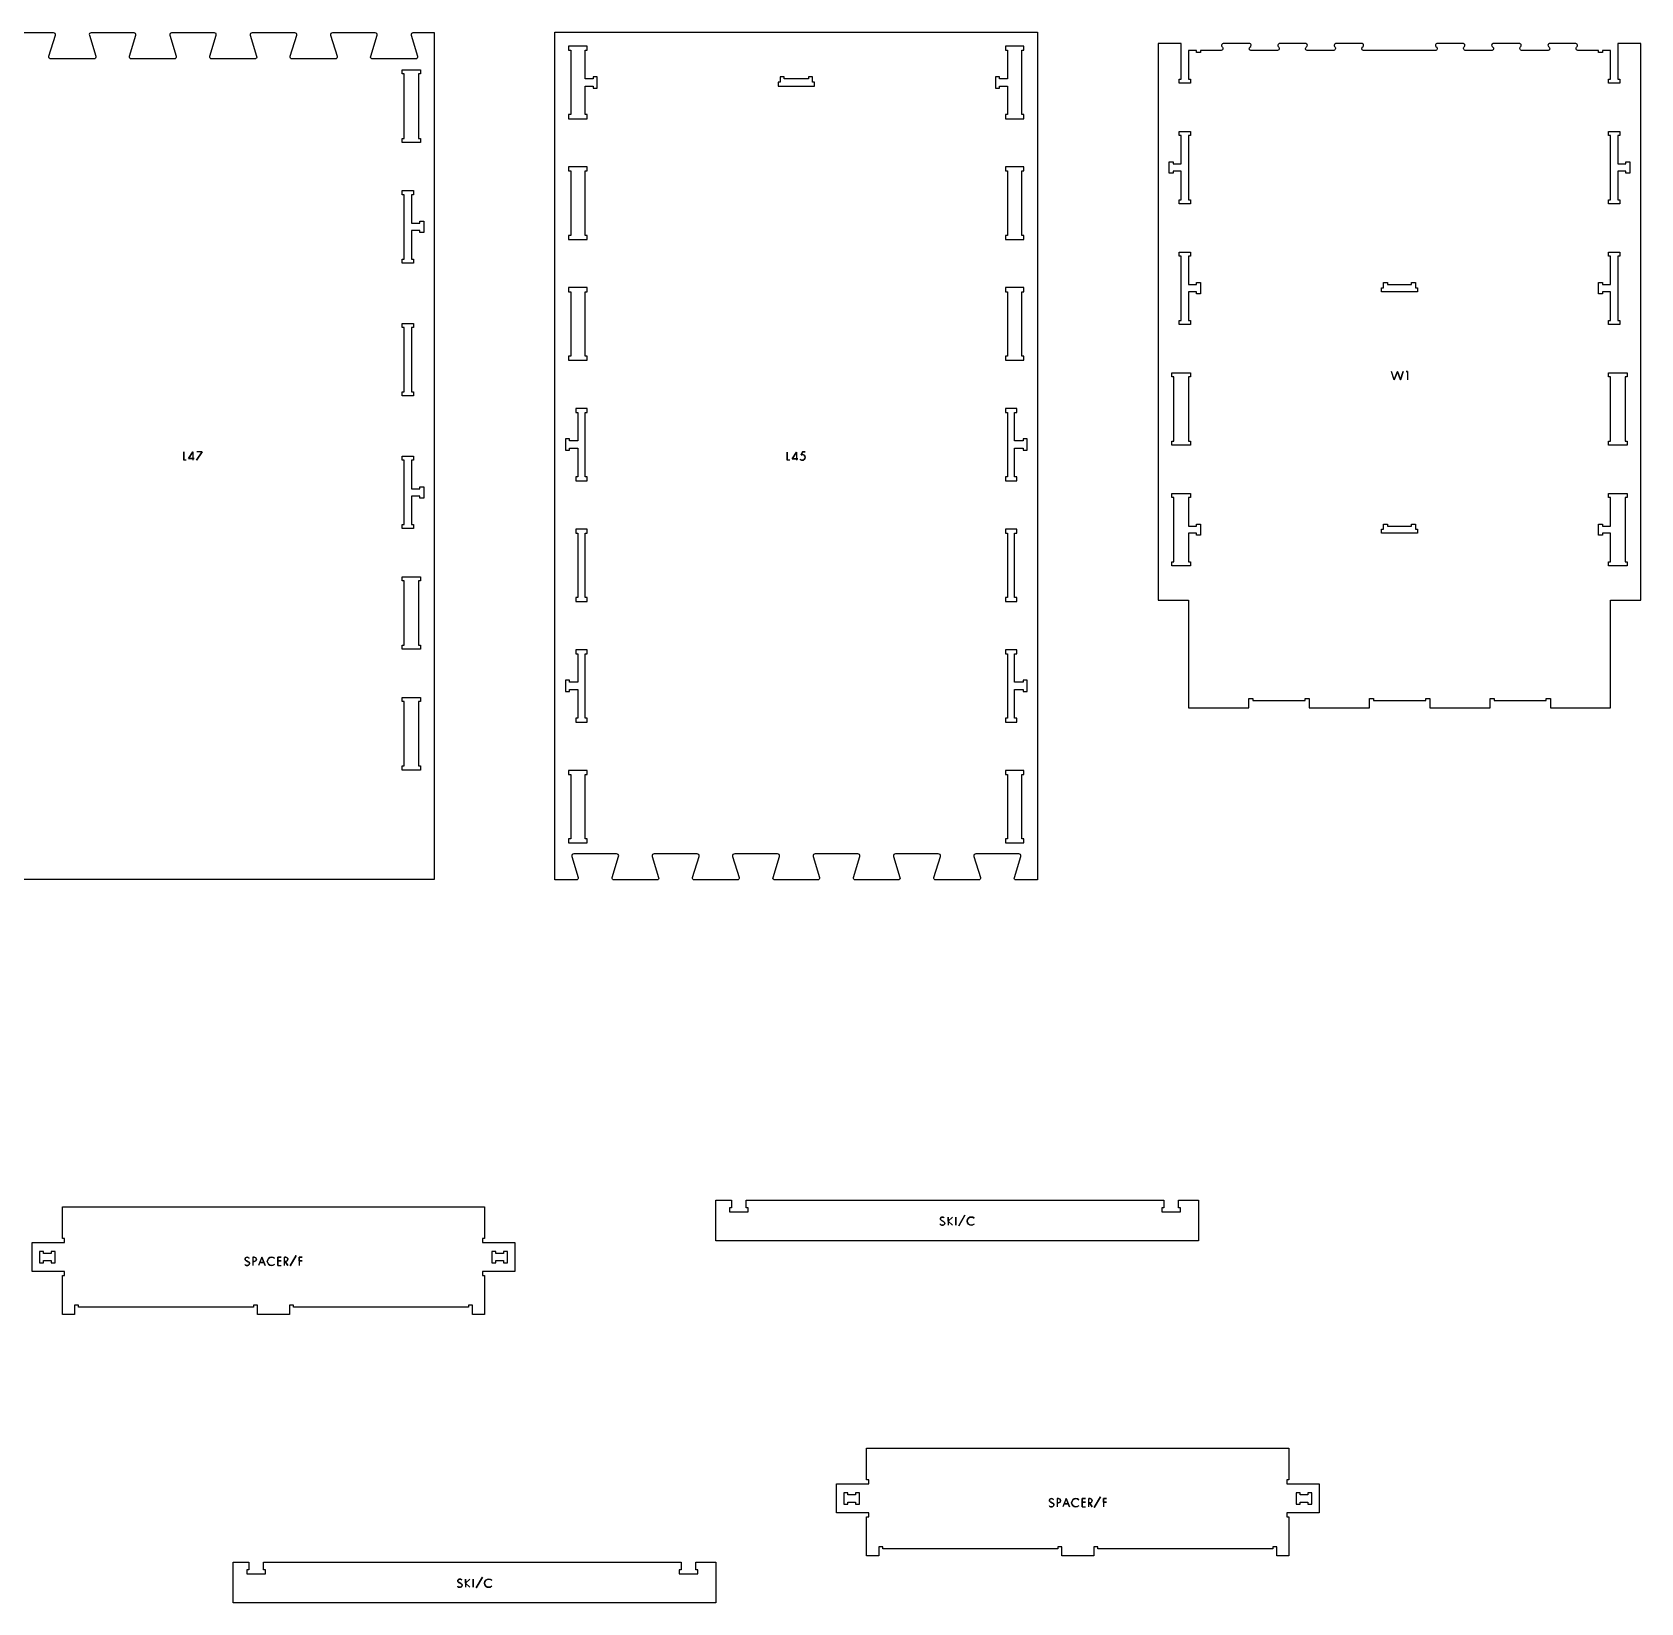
# Model space of a CAD drawing. Extents: x -6325 to 14275, y -6125 to 2946.
# Drawn here: x 4100 to 8100, y -5450 to -1546 of the extents above; entities that cross this region are included whole.
import ezdxf

# ---------------------------------------------------------------- set-up
doc = ezdxf.new("R2010")
doc.units = 0
for name, color, linetype in [('CUTS', 7, 'CONTINUOUS'), ('OUTLINES', 7, 'CONTINUOUS'), ('TAGS', 7, 'CONTINUOUS')]:
    doc.layers.add(name, color=color, linetype=linetype)

msp = doc.modelspace()

# ---------------------------------------------------------------- linework, layer by layer
at = {"layer": 'CUTS', "color": 4}
for points in [[(5495, -1657.4), (5495, -1662.4), (5475, -1662.4), (5475, -1591.4), (5480, -1591.4), (5480, -1581.4), (5434, -1581.4), (5434, -1591.4), (5439, -1591.4), (5439, -1751.4), (5434, -1751.4), (5434, -1761.4), (5480, -1761.4), (5480, -1751.4), (5475, -1751.4), (5475, -1680.4), (5495, -1680.4), (5495, -1685.4), (5505, -1685.4), (5505, -1657.4)], [(6566, -1761.4), (6566, -1751.4), (6561, -1751.4), (6561, -1591.4), (6566, -1591.4), (6566, -1581.4), (6520, -1581.4), (6520, -1591.4), (6525, -1591.4), (6525, -1662.4), (6505, -1662.4), (6505, -1657.4), (6495, -1657.4), (6495, -1685.4), (6505, -1685.4), (6505, -1680.4), (6525, -1680.4), (6525, -1751.4), (6520, -1751.4), (6520, -1761.4)], [(5061, -1810.3), (5066, -1810.3), (5066, -1820.3), (5020, -1820.3), (5020, -1810.3), (5025, -1810.3), (5025, -1650.3), (5020, -1650.3), (5020, -1640.3), (5066, -1640.3), (5066, -1650.3), (5061, -1650.3)], [(6040, -1657.4), (6030, -1657.4), (6030, -1662.4), (5970, -1662.4), (5970, -1657.4), (5960, -1657.4), (5960, -1670.4), (5955, -1670.4), (5955, -1680.4), (6045, -1680.4), (6045, -1670.4), (6040, -1670.4)], [(6957, -1962.9), (6957, -1891.9), (6937, -1891.9), (6937, -1896.9), (6927, -1896.9), (6927, -1868.9), (6937, -1868.9), (6937, -1873.9), (6957, -1873.9), (6957, -1802.9), (6952, -1802.9), (6952, -1792.9), (6980, -1792.9), (6980, -1802.9), (6975, -1802.9), (6975, -1962.9), (6980, -1962.9), (6980, -1972.9), (6952, -1972.9), (6952, -1962.9)], [(8025, -1962.9), (8025, -1802.9), (8020, -1802.9), (8020, -1792.9), (8048, -1792.9), (8048, -1802.9), (8043, -1802.9), (8043, -1873.9), (8063, -1873.9), (8063, -1868.9), (8073, -1868.9), (8073, -1896.9), (8063, -1896.9), (8063, -1891.9), (8043, -1891.9), (8043, -1962.9), (8048, -1962.9), (8048, -1972.9), (8020, -1972.9), (8020, -1962.9)], [(5439, -1891.4), (5439, -2051.4), (5434, -2051.4), (5434, -2061.4), (5480, -2061.4), (5480, -2051.4), (5475, -2051.4), (5475, -1891.4), (5480, -1891.4), (5480, -1881.4), (5434, -1881.4), (5434, -1891.4)], [(6525, -1891.4), (6525, -2051.4), (6520, -2051.4), (6520, -2061.4), (6566, -2061.4), (6566, -2051.4), (6561, -2051.4), (6561, -1891.4), (6566, -1891.4), (6566, -1881.4), (6520, -1881.4), (6520, -1891.4)], [(5020, -2110.3), (5025, -2110.3), (5025, -1950.3), (5020, -1950.3), (5020, -1940.3), (5048, -1940.3), (5048, -1950.3), (5043, -1950.3), (5043, -2021.3), (5064, -2021.3), (5064, -2016.3), (5074, -2016.3), (5074, -2044.3), (5064, -2044.3), (5064, -2039.3), (5043, -2039.3), (5043, -2110.3), (5048, -2110.3), (5048, -2120.3), (5020, -2120.3)], [(6975, -2102.9), (6975, -2173.9), (6995, -2173.9), (6995, -2168.9), (7005, -2168.9), (7005, -2196.9), (6995, -2196.9), (6995, -2191.9), (6975, -2191.9), (6975, -2262.9), (6980, -2262.9), (6980, -2272.9), (6952, -2272.9), (6952, -2262.9), (6957, -2262.9), (6957, -2102.9), (6952, -2102.9), (6952, -2092.9), (6980, -2092.9), (6980, -2102.9)], [(8048, -2262.9), (8048, -2272.9), (8020, -2272.9), (8020, -2262.9), (8025, -2262.9), (8025, -2191.9), (8005, -2191.9), (8005, -2196.9), (7995, -2196.9), (7995, -2168.9), (8005, -2168.9), (8005, -2173.9), (8025, -2173.9), (8025, -2102.9), (8020, -2102.9), (8020, -2092.9), (8048, -2092.9), (8048, -2102.9), (8043, -2102.9), (8043, -2262.9)], [(5480, -2351.4), (5475, -2351.4), (5475, -2191.4), (5480, -2191.4), (5480, -2181.4), (5434, -2181.4), (5434, -2191.4), (5439, -2191.4), (5439, -2351.4), (5434, -2351.4), (5434, -2361.4), (5480, -2361.4)], [(6561, -2191.4), (6566, -2191.4), (6566, -2181.4), (6520, -2181.4), (6520, -2191.4), (6525, -2191.4), (6525, -2351.4), (6520, -2351.4), (6520, -2361.4), (6566, -2361.4), (6566, -2351.4), (6561, -2351.4)], [(7545, -2181.9), (7545, -2191.9), (7455, -2191.9), (7455, -2181.9), (7460, -2181.9), (7460, -2168.9), (7470, -2168.9), (7470, -2173.9), (7530, -2173.9), (7530, -2168.9), (7540, -2168.9), (7540, -2181.9)], [(5043, -2440.3), (5048, -2440.3), (5048, -2450.4), (5020, -2450.4), (5020, -2440.3), (5025, -2440.3), (5025, -2280.3), (5020, -2280.3), (5020, -2270.4), (5048, -2270.4), (5048, -2280.3), (5043, -2280.3)], [(6975, -2402.9), (6975, -2562.9), (6980, -2562.9), (6980, -2572.9), (6934, -2572.9), (6934, -2562.9), (6939, -2562.9), (6939, -2402.9), (6934, -2402.9), (6934, -2392.9), (6980, -2392.9), (6980, -2402.9)], [(8061, -2562.9), (8066, -2562.9), (8066, -2572.9), (8020, -2572.9), (8020, -2562.9), (8025, -2562.9), (8025, -2402.9), (8020, -2402.9), (8020, -2392.9), (8066, -2392.9), (8066, -2402.9), (8061, -2402.9)], [(5457, -2562.4), (5436, -2562.4), (5436, -2557.4), (5426, -2557.4), (5426, -2585.4), (5436, -2585.4), (5436, -2580.4), (5457, -2580.4), (5457, -2651.4), (5452, -2651.4), (5452, -2661.4), (5480, -2661.4), (5480, -2651.4), (5475, -2651.4), (5475, -2491.4), (5480, -2491.4), (5480, -2481.4), (5452, -2481.4), (5452, -2491.4), (5457, -2491.4)], [(6548, -2661.4), (6548, -2651.4), (6543, -2651.4), (6543, -2580.4), (6564, -2580.4), (6564, -2585.4), (6574, -2585.4), (6574, -2557.4), (6564, -2557.4), (6564, -2562.4), (6543, -2562.4), (6543, -2491.4), (6548, -2491.4), (6548, -2481.4), (6520, -2481.4), (6520, -2491.4), (6525, -2491.4), (6525, -2651.4), (6520, -2651.4), (6520, -2661.4)], [(5043, -2770.4), (5048, -2770.4), (5048, -2780.4), (5020, -2780.4), (5020, -2770.4), (5025, -2770.4), (5025, -2610.4), (5020, -2610.4), (5020, -2600.4), (5048, -2600.4), (5048, -2610.4), (5043, -2610.4), (5043, -2681.4), (5064, -2681.4), (5064, -2676.4), (5074, -2676.4), (5074, -2704.4), (5064, -2704.4), (5064, -2699.4), (5043, -2699.4)], [(6975, -2702.9), (6975, -2773.9), (6995, -2773.9), (6995, -2768.9), (7005, -2768.9), (7005, -2796.9), (6995, -2796.9), (6995, -2791.9), (6975, -2791.9), (6975, -2862.9), (6980, -2862.9), (6980, -2872.9), (6934, -2872.9), (6934, -2862.9), (6939, -2862.9), (6939, -2702.9), (6934, -2702.9), (6934, -2692.9), (6980, -2692.9), (6980, -2702.9)], [(8066, -2702.9), (8061, -2702.9), (8061, -2862.9), (8066, -2862.9), (8066, -2872.9), (8020, -2872.9), (8020, -2862.9), (8025, -2862.9), (8025, -2791.9), (8005, -2791.9), (8005, -2796.9), (7995, -2796.9), (7995, -2768.9), (8005, -2768.9), (8005, -2773.9), (8025, -2773.9), (8025, -2702.9), (8020, -2702.9), (8020, -2692.9), (8066, -2692.9)], [(5480, -2781.4), (5452, -2781.4), (5452, -2791.4), (5457, -2791.4), (5457, -2951.4), (5452, -2951.4), (5452, -2961.4), (5480, -2961.4), (5480, -2951.4), (5475, -2951.4), (5475, -2791.4), (5480, -2791.4)], [(6520, -2951.4), (6520, -2961.4), (6548, -2961.4), (6548, -2951.4), (6543, -2951.4), (6543, -2791.4), (6548, -2791.4), (6548, -2781.4), (6520, -2781.4), (6520, -2791.4), (6525, -2791.4), (6525, -2951.4)], [(7460, -2768.9), (7470, -2768.9), (7470, -2773.9), (7530, -2773.9), (7530, -2768.9), (7540, -2768.9), (7540, -2781.9), (7545, -2781.9), (7545, -2791.9), (7455, -2791.9), (7455, -2781.9), (7460, -2781.9)], [(5066, -2900.4), (5066, -2910.4), (5061, -2910.4), (5061, -3070.4), (5066, -3070.4), (5066, -3080.4), (5020, -3080.4), (5020, -3070.4), (5025, -3070.4), (5025, -2910.4), (5020, -2910.4), (5020, -2900.4)], [(5480, -3251.4), (5475, -3251.4), (5475, -3091.4), (5480, -3091.4), (5480, -3081.4), (5452, -3081.4), (5452, -3091.4), (5457, -3091.4), (5457, -3162.4), (5436, -3162.4), (5436, -3157.4), (5426, -3157.4), (5426, -3185.4), (5436, -3185.4), (5436, -3180.4), (5457, -3180.4), (5457, -3251.4), (5452, -3251.4), (5452, -3261.4), (5480, -3261.4)], [(6520, -3091.4), (6525, -3091.4), (6525, -3251.4), (6520, -3251.4), (6520, -3261.4), (6548, -3261.4), (6548, -3251.4), (6543, -3251.4), (6543, -3180.4), (6564, -3180.4), (6564, -3185.4), (6574, -3185.4), (6574, -3157.4), (6564, -3157.4), (6564, -3162.4), (6543, -3162.4), (6543, -3091.4), (6548, -3091.4), (6548, -3081.4), (6520, -3081.4)], [(5020, -3380.4), (5020, -3370.4), (5025, -3370.4), (5025, -3210.4), (5020, -3210.4), (5020, -3200.4), (5066, -3200.4), (5066, -3210.4), (5061, -3210.4), (5061, -3370.4), (5066, -3370.4), (5066, -3380.4)], [(5475, -3391.4), (5480, -3391.4), (5480, -3381.4), (5434, -3381.4), (5434, -3391.4), (5439, -3391.4), (5439, -3551.4), (5434, -3551.4), (5434, -3561.4), (5480, -3561.4), (5480, -3551.4), (5475, -3551.4)], [(6520, -3551.4), (6520, -3561.4), (6566, -3561.4), (6566, -3551.4), (6561, -3551.4), (6561, -3391.4), (6566, -3391.4), (6566, -3381.4), (6520, -3381.4), (6520, -3391.4), (6525, -3391.4), (6525, -3551.4)], [(4128, -4600), (4147, -4600), (4147, -4605), (4157, -4605), (4157, -4577), (4147, -4577), (4147, -4582), (4128, -4582), (4128, -4577), (4118, -4577), (4118, -4605), (4128, -4605)], [(5282, -4577), (5272, -4577), (5272, -4582), (5253, -4582), (5253, -4577), (5243, -4577), (5243, -4605), (5253, -4605), (5253, -4600), (5272, -4600), (5272, -4605), (5282, -4605)], [(6128, -5200), (6147, -5200), (6147, -5205), (6157, -5205), (6157, -5177), (6147, -5177), (6147, -5182), (6128, -5182), (6128, -5177), (6118, -5177), (6118, -5205), (6128, -5205)], [(7282, -5177), (7272, -5177), (7272, -5182), (7253, -5182), (7253, -5177), (7243, -5177), (7243, -5205), (7253, -5205), (7253, -5200), (7272, -5200), (7272, -5205), (7282, -5205)]]:
    msp.add_lwpolyline(points, close=True, dxfattribs=at)
at = {"layer": 'OUTLINES', "color": 5}
msp.add_lwpolyline([(3900, -3652), (5100, -3652), (5100, -1548), (5046.8, -1548), (5044.6, -1548.5), (5042.9, -1549.9), (5042.1, -1552), (5042.2, -1554.2), (5058.2, -1606.2), (5058.4, -1608.6), (5057.5, -1610.9), (5055.6, -1612.4), (5053.2, -1613), (4946.8, -1613), (4944.4, -1612.4), (4942.5, -1610.9), (4941.6, -1608.6), (4941.8, -1606.2), (4957.8, -1554.2), (4957.9, -1552), (4957.1, -1549.9), (4955.4, -1548.5), (4953.2, -1548), (4846.8, -1548), (4844.6, -1548.5), (4842.9, -1549.9), (4842.1, -1552), (4842.2, -1554.2), (4858.2, -1606.2), (4858.4, -1608.6), (4857.5, -1610.9), (4855.6, -1612.4), (4853.2, -1613), (4746.8, -1613), (4744.4, -1612.4), (4742.5, -1610.9), (4741.6, -1608.6), (4741.8, -1606.2), (4757.8, -1554.2), (4757.9, -1552), (4757.1, -1549.9), (4755.4, -1548.5), (4753.2, -1548), (4646.8, -1548), (4644.6, -1548.5), (4642.9, -1549.9), (4642.1, -1552), (4642.2, -1554.2), (4658.2, -1606.2), (4658.4, -1608.6), (4657.5, -1610.9), (4655.6, -1612.4), (4653.2, -1613), (4546.8, -1613), (4544.4, -1612.4), (4542.5, -1610.9), (4541.6, -1608.6), (4541.8, -1606.2), (4557.8, -1554.2), (4557.9, -1552), (4557.1, -1549.9), (4555.4, -1548.5), (4553.2, -1548), (4446.8, -1548), (4444.6, -1548.5), (4442.9, -1549.9), (4442.1, -1552), (4442.2, -1554.2), (4458.2, -1606.2), (4458.4, -1608.6), (4457.5, -1610.9), (4455.6, -1612.4), (4453.2, -1613), (4346.8, -1613), (4344.4, -1612.4), (4342.5, -1610.9), (4341.6, -1608.6), (4341.8, -1606.2), (4357.8, -1554.2), (4357.9, -1552), (4357.1, -1549.9), (4355.4, -1548.5), (4353.2, -1548), (4246.8, -1548), (4244.6, -1548.5), (4242.9, -1549.9), (4242.1, -1552), (4242.2, -1554.2), (4258.2, -1606.2), (4258.4, -1608.6), (4257.5, -1610.9), (4255.6, -1612.4), (4253.2, -1613), (4146.8, -1613), (4144.4, -1612.4), (4142.5, -1610.9), (4141.6, -1608.6), (4141.8, -1606.2), (4157.8, -1554.2), (4157.9, -1552), (4157.1, -1549.9), (4155.4, -1548.5), (4153.2, -1548), (4046.8, -1548)], dxfattribs=at)
for points in [[(5742.9, -3651.7), (5742.1, -3649.7), (5742.2, -3647.5), (5758.2, -3595.4), (5758.4, -3593), (5757.5, -3590.8), (5755.6, -3589.2), (5753.2, -3588.6), (5646.8, -3588.6), (5644.4, -3589.2), (5642.5, -3590.8), (5641.6, -3593), (5641.8, -3595.4), (5657.8, -3647.5), (5657.9, -3649.7), (5657.1, -3651.7), (5655.4, -3653.1), (5653.2, -3653.6), (5546.8, -3653.6), (5544.6, -3653.1), (5542.9, -3651.7), (5542.1, -3649.7), (5542.2, -3647.5), (5558.2, -3595.4), (5558.4, -3593), (5557.5, -3590.8), (5555.6, -3589.2), (5553.2, -3588.6), (5446.8, -3588.6), (5444.4, -3589.2), (5442.5, -3590.8), (5441.6, -3593), (5441.8, -3595.4), (5457.8, -3647.5), (5457.9, -3649.7), (5457.1, -3651.7), (5455.4, -3653.1), (5453.2, -3653.6), (5400, -3653.6), (5400, -1546.4), (6600, -1546.4), (6600, -3653.6), (6546.8, -3653.6), (6544.6, -3653.1), (6542.9, -3651.7), (6542.1, -3649.7), (6542.2, -3647.5), (6558.2, -3595.4), (6558.4, -3593), (6557.5, -3590.8), (6555.6, -3589.2), (6553.2, -3588.6), (6446.8, -3588.6), (6444.4, -3589.2), (6442.5, -3590.8), (6441.6, -3593), (6441.8, -3595.4), (6457.8, -3647.5), (6457.9, -3649.7), (6457.1, -3651.7), (6455.4, -3653.1), (6453.2, -3653.6), (6346.8, -3653.6), (6344.6, -3653.1), (6342.9, -3651.7), (6342.1, -3649.7), (6342.2, -3647.5), (6358.2, -3595.4), (6358.4, -3593), (6357.5, -3590.8), (6355.6, -3589.2), (6353.2, -3588.6), (6246.8, -3588.6), (6244.4, -3589.2), (6242.5, -3590.8), (6241.6, -3593), (6241.8, -3595.4), (6257.8, -3647.5), (6257.9, -3649.7), (6257.1, -3651.7), (6255.4, -3653.1), (6253.2, -3653.6), (6146.8, -3653.6), (6144.6, -3653.1), (6142.9, -3651.7), (6142.1, -3649.7), (6142.2, -3647.5), (6158.2, -3595.4), (6158.4, -3593), (6157.5, -3590.8), (6155.6, -3589.2), (6153.2, -3588.6), (6046.8, -3588.6), (6044.4, -3589.2), (6042.5, -3590.8), (6041.6, -3593), (6041.8, -3595.4), (6057.8, -3647.5), (6057.9, -3649.7), (6057.1, -3651.7), (6055.4, -3653.1), (6053.2, -3653.6), (5946.8, -3653.6), (5944.6, -3653.1), (5942.9, -3651.7), (5942.1, -3649.7), (5942.2, -3647.5), (5958.2, -3595.4), (5958.4, -3593), (5957.5, -3590.8), (5955.6, -3589.2), (5953.2, -3588.6), (5846.8, -3588.6), (5844.4, -3589.2), (5842.5, -3590.8), (5841.6, -3593), (5841.8, -3595.4), (5857.8, -3647.5), (5857.9, -3649.7), (5857.1, -3651.7), (5855.4, -3653.1), (5853.2, -3653.6), (5746.8, -3653.6), (5744.6, -3653.1)], [(7410, -1576.2), (7409, -1575.1), (7407.6, -1574.4), (7406.2, -1574.1), (7342.5, -1574.1), (7341.1, -1574.3), (7339.7, -1575), (7338.6, -1576), (7337.9, -1577.2), (7337.5, -1578.6), (7337.6, -1580.1), (7338.2, -1581.6), (7340, -1584), (7340.6, -1585.5), (7340.7, -1587.2), (7340.3, -1588.7), (7339.5, -1590.1), (7338.3, -1591.2), (7336.8, -1591.9), (7335.2, -1592.1), (7271.5, -1592.1), (7270, -1591.9), (7268.5, -1591.1), (7267.3, -1589.9), (7266.6, -1588.4), (7266.4, -1586.8), (7266.7, -1585.2), (7267.6, -1583.7), (7269.8, -1581.7), (7270.6, -1580.4), (7270.9, -1578.9), (7270.7, -1577.5), (7270.1, -1576.2), (7269, -1575.1), (7267.7, -1574.4), (7266.3, -1574.1), (7202.6, -1574.1), (7201.1, -1574.3), (7199.8, -1575), (7198.7, -1576), (7197.9, -1577.2), (7197.6, -1578.6), (7197.7, -1580.1), (7198.2, -1581.6), (7200.1, -1584), (7200.7, -1585.5), (7200.7, -1587.2), (7200.4, -1588.7), (7199.6, -1590.1), (7198.4, -1591.2), (7196.9, -1591.9), (7195.3, -1592.1), (7131.6, -1592.1), (7130, -1591.9), (7128.5, -1591.1), (7127.3, -1589.9), (7126.7, -1588.4), (7126.5, -1586.8), (7126.8, -1585.2), (7127.6, -1583.7), (7129.9, -1581.7), (7130.6, -1580.4), (7130.9, -1578.9), (7130.8, -1577.5), (7130.1, -1576.2), (7129.1, -1575.1), (7127.7, -1574.4), (7126.3, -1574.1), (7062.6, -1574.1), (7061.2, -1574.3), (7059.8, -1575), (7058.7, -1576), (7058, -1577.2), (7057.6, -1578.6), (7057.7, -1580.1), (7058.3, -1581.6), (7060.1, -1584), (7060.7, -1585.5), (7060.8, -1587.2), (7060.4, -1588.7), (7059.6, -1590.1), (7058.4, -1591.2), (7056.9, -1591.9), (7055.3, -1592.1), (7005, -1592.1), (7005, -1596.9), (6995, -1596.9), (6995, -1592.1), (6991.6, -1592.1), (6990.1, -1591.9), (6975, -1591.9), (6975, -1662.9), (6980, -1662.9), (6980, -1672.9), (6952, -1672.9), (6952, -1662.9), (6957, -1662.9), (6957, -1574.1), (6900, -1574.1), (6900, -2957.9), (6975, -2957.9), (6975, -3225.9), (7125, -3225.9), (7125, -3202.9), (7135, -3202.9), (7135, -3207.9), (7265, -3207.9), (7265, -3202.9), (7275, -3202.9), (7275, -3225.9), (7425, -3225.9), (7425, -3202.9), (7435, -3202.9), (7435, -3207.9), (7565, -3207.9), (7565, -3202.9), (7575, -3202.9), (7575, -3225.9), (7725, -3225.9), (7725, -3202.9), (7735, -3202.9), (7735, -3207.9), (7865, -3207.9), (7865, -3202.9), (7875, -3202.9), (7875, -3225.9), (8025, -3225.9), (8025, -2957.9), (8100, -2957.9), (8100, -1574.1), (8043, -1574.1), (8043, -1662.9), (8048, -1662.9), (8048, -1672.9), (8020, -1672.9), (8020, -1662.9), (8025, -1662.9), (8025, -1591.9), (8009.9, -1591.9), (8008.4, -1592.1), (8005, -1592.1), (8005, -1596.9), (7995, -1596.9), (7995, -1592.1), (7944.7, -1592.1), (7943.1, -1591.9), (7941.6, -1591.2), (7940.4, -1590.1), (7939.6, -1588.7), (7939.2, -1587.2), (7939.3, -1585.5), (7939.9, -1584), (7941.7, -1581.6), (7942.3, -1580.1), (7942.4, -1578.6), (7942, -1577.2), (7941.3, -1576), (7940.2, -1575), (7938.8, -1574.3), (7937.4, -1574.1), (7873.7, -1574.1), (7872.3, -1574.4), (7870.9, -1575.1), (7869.9, -1576.2), (7869.2, -1577.5), (7869.1, -1578.9), (7869.4, -1580.4), (7870.1, -1581.7), (7872.4, -1583.7), (7873.2, -1585.2), (7873.5, -1586.8), (7873.3, -1588.4), (7872.7, -1589.9), (7871.5, -1591.1), (7870, -1591.9), (7868.4, -1592.1), (7804.7, -1592.1), (7803.1, -1591.9), (7801.6, -1591.2), (7800.4, -1590.1), (7799.6, -1588.7), (7799.3, -1587.2), (7799.3, -1585.5), (7799.9, -1584), (7801.8, -1581.6), (7802.3, -1580.1), (7802.4, -1578.6), (7802.1, -1577.2), (7801.3, -1576), (7800.2, -1575), (7798.9, -1574.3), (7797.4, -1574.1), (7733.7, -1574.1), (7732.3, -1574.4), (7731, -1575.1), (7729.9, -1576.2), (7729.3, -1577.5), (7729.1, -1578.9), (7729.4, -1580.4), (7730.2, -1581.7), (7732.4, -1583.7), (7733.3, -1585.2), (7733.6, -1586.8), (7733.4, -1588.4), (7732.7, -1589.9), (7731.5, -1591.1), (7730, -1591.9), (7728.5, -1592.1), (7664.8, -1592.1), (7663.2, -1591.9), (7661.7, -1591.2), (7660.5, -1590.1), (7659.7, -1588.7), (7659.3, -1587.2), (7659.4, -1585.5), (7660, -1584), (7661.8, -1581.6), (7662.4, -1580.1), (7662.5, -1578.6), (7662.1, -1577.2), (7661.4, -1576), (7660.3, -1575), (7658.9, -1574.3), (7657.5, -1574.1), (7593.8, -1574.1), (7592.4, -1574.4), (7591, -1575.1), (7590, -1576.2), (7589.3, -1577.5), (7589.2, -1578.9), (7589.5, -1580.4), (7590.2, -1581.7), (7592.5, -1583.7), (7593.3, -1585.2), (7593.6, -1586.8), (7593.4, -1588.4), (7592.8, -1589.9), (7591.6, -1591.1), (7590.1, -1591.9), (7588.5, -1592.1), (7411.5, -1592.1), (7409.9, -1591.9), (7408.4, -1591.1), (7407.2, -1589.9), (7406.6, -1588.4), (7406.4, -1586.8), (7406.7, -1585.2), (7407.5, -1583.7), (7409.8, -1581.7), (7410.5, -1580.4), (7410.8, -1578.9), (7410.7, -1577.5)], [(4650, -4716), (4215, -4716), (4215, -4711), (4205, -4711), (4205, -4734), (4175, -4734), (4175, -4637), (4180, -4637), (4180, -4627), (4100, -4627), (4100, -4555), (4180, -4555), (4180, -4545), (4175, -4545), (4175, -4466), (5225, -4466), (5225, -4545), (5220, -4545), (5220, -4555), (5300, -4555), (5300, -4627), (5220, -4627), (5220, -4637), (5225, -4637), (5225, -4734), (5195, -4734), (5195, -4711), (5185, -4711), (5185, -4716), (4750, -4716), (4750, -4711), (4740, -4711), (4740, -4734), (4660, -4734), (4660, -4711), (4650, -4711)], [(7000, -4550.5), (5800, -4550.5), (5800, -4449.5), (5839, -4449.5), (5839, -4468.5), (5834, -4468.5), (5834, -4478.5), (5880, -4478.5), (5880, -4468.5), (5875, -4468.5), (5875, -4449.5), (6914, -4449.5), (6914, -4468.5), (6909, -4468.5), (6909, -4478.5), (6955, -4478.5), (6955, -4468.5), (6950, -4468.5), (6950, -4449.5), (7000, -4449.5)], [(6650, -5316), (6215, -5316), (6215, -5311), (6205, -5311), (6205, -5334), (6175, -5334), (6175, -5237), (6180, -5237), (6180, -5227), (6100, -5227), (6100, -5155), (6180, -5155), (6180, -5145), (6175, -5145), (6175, -5066), (7225, -5066), (7225, -5145), (7220, -5145), (7220, -5155), (7300, -5155), (7300, -5227), (7220, -5227), (7220, -5237), (7225, -5237), (7225, -5334), (7195, -5334), (7195, -5311), (7185, -5311), (7185, -5316), (6750, -5316), (6750, -5311), (6740, -5311), (6740, -5334), (6660, -5334), (6660, -5311), (6650, -5311)], [(5800, -5450.5), (4600, -5450.5), (4600, -5349.5), (4639, -5349.5), (4639, -5368.5), (4634, -5368.5), (4634, -5378.5), (4680, -5378.5), (4680, -5368.5), (4675, -5368.5), (4675, -5349.5), (5714, -5349.5), (5714, -5368.5), (5709, -5368.5), (5709, -5378.5), (5755, -5378.5), (5755, -5368.5), (5750, -5368.5), (5750, -5349.5), (5800, -5349.5)]]:
    msp.add_lwpolyline(points, close=True, dxfattribs=at)
at = {"layer": 'TAGS', "color": 2}
for points in [[(7486.9, -2410.3), (7494.8, -2389.7), (7502.8, -2410.3), (7509.4, -2389.7), (7502.8, -2410.3), (7494.8, -2389.7), (7486.9, -2410.3), (7480.3, -2389.7)], [(7519.7, -2389.7), (7516.8, -2389.7), (7519.7, -2389.7), (7519.7, -2410.3)], [(4483.2, -2610.3), (4476.9, -2610.3), (4476.9, -2589.7), (4476.9, -2610.3)], [(4499.7, -2589.7), (4488.6, -2606.4), (4503, -2606.4), (4488.6, -2606.4), (4499.7, -2589.7), (4499.7, -2610.3)], [(4523.1, -2589.7), (4508.6, -2610.3), (4523.1, -2589.7), (4509.3, -2589.7)], [(5984, -2610.6), (5977.7, -2610.6), (5977.7, -2590), (5977.7, -2610.6)], [(6000.5, -2590), (5989.4, -2606.7), (6003.8, -2606.7), (5989.4, -2606.7), (6000.5, -2590), (6000.5, -2610.6)], [(6009.4, -2607.8), (6010, -2608.4), (6011.2, -2609.3), (6012.9, -2610.2), (6015.3, -2610.6), (6017.8, -2610), (6020, -2608.3), (6021.5, -2605.9), (6022.1, -2602.9), (6021.4, -2600.1), (6019.8, -2598.1), (6017.8, -2596.9), (6015.9, -2596.5), (6014.8, -2596.5), (6013.7, -2596.7), (6012.4, -2597.1), (6015.2, -2589.4), (6022.3, -2589.4), (6015.2, -2589.4), (6012.4, -2597.1), (6013.7, -2596.7), (6014.8, -2596.5), (6015.9, -2596.5), (6017.8, -2596.9), (6019.8, -2598.1), (6021.4, -2600.1), (6022.1, -2602.9), (6021.5, -2605.9), (6020, -2608.3), (6017.8, -2610), (6015.3, -2610.6), (6012.9, -2610.2), (6011.2, -2609.3), (6010, -2608.4)], [(6357.3, -4508.6), (6358.2, -4510.1), (6359.4, -4511.2), (6361, -4511.8), (6363.1, -4512), (6365.3, -4511.8), (6367.2, -4510.9), (6368.6, -4509.4), (6369.1, -4507.4), (6368.9, -4505.4), (6368.1, -4504), (6367.1, -4503.2), (6366.1, -4502.6), (6361.5, -4500.3), (6360.3, -4499.6), (6359.4, -4498.7), (6358.8, -4497.6), (6358.5, -4496.2), (6358.8, -4494.6), (6359.7, -4493), (6361.3, -4491.9), (6363.5, -4491.5), (6365.6, -4491.8), (6367, -4492.6), (6368.1, -4493.6), (6367, -4492.6), (6365.6, -4491.8), (6363.5, -4491.5), (6361.3, -4491.9), (6359.7, -4493), (6358.8, -4494.6), (6358.5, -4496.2), (6358.8, -4497.6), (6359.4, -4498.7), (6360.3, -4499.6), (6361.5, -4500.3), (6366.1, -4502.6), (6367.1, -4503.2), (6368.1, -4504), (6368.9, -4505.4), (6369.1, -4507.4), (6368.6, -4509.4), (6367.2, -4510.9), (6365.3, -4511.8), (6363.1, -4512), (6361, -4511.8), (6359.4, -4511.2), (6358.2, -4510.1)], [(6377.3, -4501.6), (6388.6, -4512), (6377.3, -4501.6), (6388.5, -4491.5), (6377.3, -4501.6), (6377.3, -4491.5), (6377.3, -4512)], [(6442.7, -4509.2), (6439.4, -4511.3), (6435.4, -4512), (6431.3, -4511.2), (6427.9, -4509), (6425.6, -4505.7), (6424.8, -4501.7), (6425.6, -4497.8), (6427.9, -4494.5), (6431.3, -4492.3), (6435.4, -4491.5), (6439.3, -4492.2), (6442.6, -4494.2), (6439.3, -4492.2), (6435.4, -4491.5), (6431.3, -4492.3), (6427.9, -4494.5), (6425.6, -4497.8), (6424.8, -4501.7), (6425.6, -4505.7), (6427.9, -4509), (6431.3, -4511.2), (6435.4, -4512), (6439.4, -4511.3)], [(4628.4, -4608.6), (4629.4, -4610.1), (4630.6, -4611.2), (4632.1, -4611.8), (4634.2, -4612), (4636.4, -4611.8), (4638.3, -4610.9), (4639.7, -4609.4), (4640.2, -4607.4), (4640, -4605.4), (4639.2, -4604), (4638.2, -4603.2), (4637.2, -4602.6), (4632.6, -4600.3), (4631.5, -4599.6), (4630.5, -4598.7), (4629.9, -4597.6), (4629.6, -4596.2), (4629.9, -4594.6), (4630.8, -4593), (4632.4, -4591.9), (4634.6, -4591.5), (4636.7, -4591.8), (4638.1, -4592.6), (4639.2, -4593.6), (4638.1, -4592.6), (4636.7, -4591.8), (4634.6, -4591.5), (4632.4, -4591.9), (4630.8, -4593), (4629.9, -4594.6), (4629.6, -4596.2), (4629.9, -4597.6), (4630.5, -4598.7), (4631.5, -4599.6), (4632.6, -4600.3), (4637.2, -4602.6), (4638.2, -4603.2), (4639.2, -4604), (4640, -4605.4), (4640.2, -4607.4), (4639.7, -4609.4), (4638.3, -4610.9), (4636.4, -4611.8), (4634.2, -4612), (4632.1, -4611.8), (4630.6, -4611.2), (4629.4, -4610.1)], [(4648.4, -4591.5), (4651.6, -4591.5), (4655.9, -4592.8), (4657.4, -4596.6), (4655.9, -4600.5), (4651.7, -4601.9), (4648.4, -4601.9), (4651.7, -4601.9), (4655.9, -4600.5), (4657.4, -4596.6), (4655.9, -4592.8), (4651.6, -4591.5), (4648.4, -4591.5), (4648.4, -4612)], [(4671, -4591.5), (4679.1, -4612), (4671, -4591.5), (4663, -4612)], [(4702.7, -4609.2), (4699.4, -4611.3), (4695.4, -4612), (4691.3, -4611.2), (4687.9, -4609), (4685.6, -4605.7), (4684.7, -4601.7), (4685.6, -4597.8), (4687.9, -4594.5), (4691.3, -4592.3), (4695.4, -4591.5), (4699.3, -4592.2), (4702.6, -4594.2), (4699.3, -4592.2), (4695.4, -4591.5), (4691.3, -4592.3), (4687.9, -4594.5), (4685.6, -4597.8), (4684.7, -4601.7), (4685.6, -4605.7), (4687.9, -4609), (4691.3, -4611.2), (4695.4, -4612), (4699.4, -4611.3)], [(4710.6, -4612), (4710.6, -4600.6), (4718.9, -4600.6), (4710.6, -4600.6), (4710.6, -4591.5), (4719.5, -4591.5), (4710.6, -4591.5), (4710.6, -4612), (4719.5, -4612)], [(4727.1, -4612), (4727.1, -4591.5), (4730.6, -4591.5), (4732.6, -4591.8), (4734.2, -4592.7), (4735.3, -4594.3), (4735.7, -4596.6), (4735.1, -4598.9), (4733.8, -4600.6), (4732.1, -4601.6), (4730.6, -4601.9), (4727.1, -4601.9), (4730.6, -4601.9), (4732.1, -4601.6), (4733.8, -4600.6), (4735.1, -4598.9), (4735.7, -4596.6), (4735.3, -4594.3), (4734.2, -4592.7), (4732.6, -4591.8), (4730.6, -4591.5), (4727.1, -4591.5)], [(4764.1, -4600.6), (4771.3, -4600.6), (4764.1, -4600.6), (4764.1, -4591.5), (4771.6, -4591.5), (4764.1, -4591.5), (4764.1, -4612)], [(6628.4, -5208.6), (6629.4, -5210.1), (6630.6, -5211.2), (6632.1, -5211.8), (6634.2, -5212), (6636.4, -5211.8), (6638.3, -5210.9), (6639.7, -5209.4), (6640.2, -5207.4), (6640, -5205.4), (6639.2, -5204), (6638.2, -5203.2), (6637.2, -5202.6), (6632.6, -5200.3), (6631.5, -5199.6), (6630.5, -5198.7), (6629.9, -5197.6), (6629.6, -5196.2), (6629.9, -5194.6), (6630.8, -5193), (6632.4, -5191.9), (6634.6, -5191.5), (6636.7, -5191.8), (6638.1, -5192.6), (6639.2, -5193.6), (6638.1, -5192.6), (6636.7, -5191.8), (6634.6, -5191.5), (6632.4, -5191.9), (6630.8, -5193), (6629.9, -5194.6), (6629.6, -5196.2), (6629.9, -5197.6), (6630.5, -5198.7), (6631.5, -5199.6), (6632.6, -5200.3), (6637.2, -5202.6), (6638.2, -5203.2), (6639.2, -5204), (6640, -5205.4), (6640.2, -5207.4), (6639.7, -5209.4), (6638.3, -5210.9), (6636.4, -5211.8), (6634.2, -5212), (6632.1, -5211.8), (6630.6, -5211.2), (6629.4, -5210.1)], [(6648.4, -5191.5), (6651.6, -5191.5), (6655.9, -5192.8), (6657.4, -5196.6), (6655.9, -5200.5), (6651.7, -5201.9), (6648.4, -5201.9), (6651.7, -5201.9), (6655.9, -5200.5), (6657.4, -5196.6), (6655.9, -5192.8), (6651.6, -5191.5), (6648.4, -5191.5), (6648.4, -5212)], [(6671, -5191.5), (6679.1, -5212), (6671, -5191.5), (6663, -5212)], [(6702.7, -5209.2), (6699.4, -5211.3), (6695.4, -5212), (6691.3, -5211.2), (6687.9, -5209), (6685.6, -5205.7), (6684.7, -5201.7), (6685.6, -5197.8), (6687.9, -5194.5), (6691.3, -5192.3), (6695.4, -5191.5), (6699.3, -5192.2), (6702.6, -5194.2), (6699.3, -5192.2), (6695.4, -5191.5), (6691.3, -5192.3), (6687.9, -5194.5), (6685.6, -5197.8), (6684.7, -5201.7), (6685.6, -5205.7), (6687.9, -5209), (6691.3, -5211.2), (6695.4, -5212), (6699.4, -5211.3)], [(6710.6, -5212), (6710.6, -5200.6), (6718.9, -5200.6), (6710.6, -5200.6), (6710.6, -5191.5), (6719.5, -5191.5), (6710.6, -5191.5), (6710.6, -5212), (6719.5, -5212)], [(6727.1, -5212), (6727.1, -5191.5), (6730.6, -5191.5), (6732.6, -5191.8), (6734.2, -5192.7), (6735.3, -5194.3), (6735.7, -5196.6), (6735.1, -5198.9), (6733.8, -5200.6), (6732.1, -5201.6), (6730.6, -5201.9), (6727.1, -5201.9), (6730.6, -5201.9), (6732.1, -5201.6), (6733.8, -5200.6), (6735.1, -5198.9), (6735.7, -5196.6), (6735.3, -5194.3), (6734.2, -5192.7), (6732.6, -5191.8), (6730.6, -5191.5), (6727.1, -5191.5)], [(6764.1, -5200.6), (6771.3, -5200.6), (6764.1, -5200.6), (6764.1, -5191.5), (6771.6, -5191.5), (6764.1, -5191.5), (6764.1, -5212)], [(5157.3, -5408.6), (5158.2, -5410.1), (5159.4, -5411.2), (5161, -5411.8), (5163.1, -5412), (5165.3, -5411.8), (5167.2, -5410.9), (5168.6, -5409.4), (5169.1, -5407.4), (5168.9, -5405.4), (5168.1, -5404), (5167.1, -5403.2), (5166.1, -5402.6), (5161.5, -5400.3), (5160.3, -5399.6), (5159.4, -5398.7), (5158.8, -5397.6), (5158.5, -5396.2), (5158.8, -5394.6), (5159.7, -5393), (5161.3, -5391.9), (5163.5, -5391.5), (5165.6, -5391.8), (5167, -5392.6), (5168.1, -5393.6), (5167, -5392.6), (5165.6, -5391.8), (5163.5, -5391.5), (5161.3, -5391.9), (5159.7, -5393), (5158.8, -5394.6), (5158.5, -5396.2), (5158.8, -5397.6), (5159.4, -5398.7), (5160.3, -5399.6), (5161.5, -5400.3), (5166.1, -5402.6), (5167.1, -5403.2), (5168.1, -5404), (5168.9, -5405.4), (5169.1, -5407.4), (5168.6, -5409.4), (5167.2, -5410.9), (5165.3, -5411.8), (5163.1, -5412), (5161, -5411.8), (5159.4, -5411.2), (5158.2, -5410.1)], [(5177.3, -5401.6), (5188.6, -5412), (5177.3, -5401.6), (5188.5, -5391.5), (5177.3, -5401.6), (5177.3, -5391.5), (5177.3, -5412)], [(5242.7, -5409.2), (5239.4, -5411.3), (5235.4, -5412), (5231.3, -5411.2), (5227.9, -5409), (5225.6, -5405.7), (5224.8, -5401.7), (5225.6, -5397.8), (5227.9, -5394.5), (5231.3, -5392.3), (5235.4, -5391.5), (5239.3, -5392.2), (5242.6, -5394.2), (5239.3, -5392.2), (5235.4, -5391.5), (5231.3, -5392.3), (5227.9, -5394.5), (5225.6, -5397.8), (5224.8, -5401.7), (5225.6, -5405.7), (5227.9, -5409), (5231.3, -5411.2), (5235.4, -5412), (5239.4, -5411.3)]]:
    msp.add_lwpolyline(points, dxfattribs=at)
for points in [[(6396.6, -4491.5), (6396.6, -4512)], [(6419.4, -4486.8), (6404.2, -4513.2)], [(4756.3, -4586.8), (4741.1, -4613.2)], [(4676.2, -4604.7), (4665.8, -4604.7)], [(4735.8, -4612), (4729.2, -4602)], [(6756.3, -5186.8), (6741.1, -5213.2)], [(6676.2, -5204.7), (6665.8, -5204.7)], [(6735.8, -5212), (6729.2, -5202)], [(5196.6, -5391.5), (5196.6, -5412)], [(5219.4, -5386.8), (5204.2, -5413.2)]]:
    msp.add_lwpolyline(points, close=True, dxfattribs=at)

doc.saveas('drawing.dxf')
